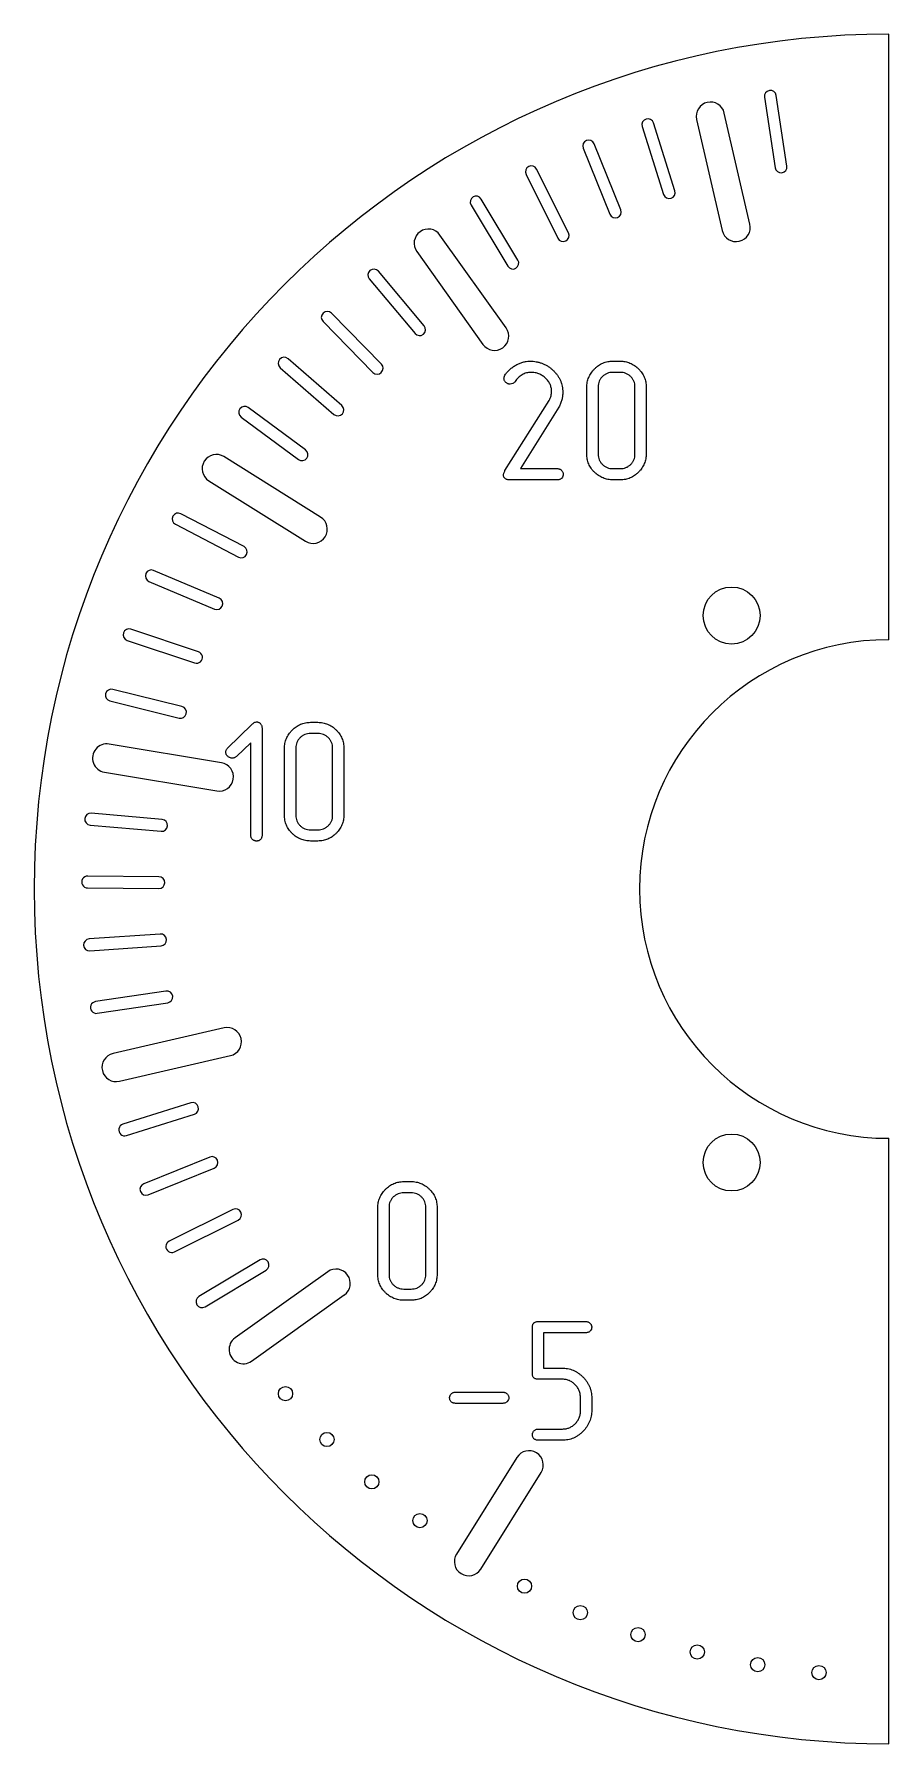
# Model space of a CAD drawing. Header units: millimetres. Extents: x 87.3 to 178.3, y 89.3 to 162.7.
# Drawn here: x 142.3 to 178.3, y 89.3 to 161.3 of the extents above; entities that cross this region are included whole.
import ezdxf

# ---------------------------------------------------------------- set-up
doc = ezdxf.new("R2010")
doc.units = ezdxf.units.MM

msp = doc.modelspace()

# ---------------------------------------------------------------- linework, layer by layer
at = {"color": 7, "linetype": 'Continuous', "lineweight": 15}
for p, q in [((178.28, 135.76), (178.28, 161.26)), ((173.044, 158.603), (173.487, 155.636)), ((173.982, 155.709), (173.538, 158.676)), ((172.431, 153.262), (171.351, 157.939)), ((167.892, 157.373), (168.795, 154.512)), ((169.271, 154.662), (168.369, 157.523)), ((170.182, 157.669), (171.261, 152.992)), ((165.405, 156.459), (166.529, 153.678)), ((166.992, 153.865), (165.869, 156.646)), ((164.783, 152.891), (163.444, 155.576)), ((162.997, 155.353), (164.335, 152.668)), ((162.657, 151.747), (161.111, 154.318)), ((160.683, 154.061), (162.228, 151.489)), ((162.16, 148.892), (159.373, 152.8)), ((158.396, 152.103), (161.183, 148.196)), ((158.706, 148.977), (156.777, 151.275)), ((156.394, 150.954), (158.322, 148.655)), ((154.446, 149.157), (156.548, 147.017)), ((156.905, 147.368), (154.802, 149.508)), ((152.644, 147.214), (154.908, 145.245)), ((155.236, 145.623), (152.972, 147.591)), ((166.965, 147.018), (166.655, 147.018)), ((166.66, 147.491), (166.96, 147.491)), ((162.44, 146.544), (162.328, 146.519)), ((165.56, 143.591), (165.56, 146.391)), ((166.033, 146.41), (166.033, 143.572)), ((167.587, 143.572), (167.587, 146.41)), ((168.06, 146.391), (168.06, 143.591)), ((153.71, 143.752), (151.298, 145.536)), ((162.112, 142.88), (163.979, 145.84)), ((164.386, 145.555), (162.771, 142.964)), ((151.001, 145.135), (153.412, 143.35)), ((154.343, 140.925), (150.273, 143.468)), ((162.771, 142.964), (164.317, 142.964)), ((166.655, 142.964), (166.965, 142.964)), ((149.637, 142.451), (153.708, 139.907)), ((164.317, 142.491), (162.322, 142.491)), ((166.96, 142.491), (166.66, 142.491)), ((148.228, 140.623), (150.889, 139.237)), ((151.12, 139.681), (148.459, 141.066)), ((150.072, 137.505), (147.31, 138.678)), ((147.115, 138.217), (149.877, 137.045)), ((149.198, 135.254), (146.353, 136.206)), ((146.194, 135.732), (149.039, 134.78)), ((148.504, 132.942), (145.593, 133.668)), ((145.472, 133.183), (148.383, 132.457)), ((150.427, 131.195), (151.446, 132.187)), ((151.878, 132.012), (151.878, 127.529)), ((154.23, 131.807), (153.919, 131.807)), ((153.924, 132.28), (154.224, 132.28)), ((150.171, 130.572), (145.437, 131.365)), ((151.405, 131.421), (150.799, 130.846)), ((151.405, 127.529), (151.405, 131.421)), ((152.824, 128.38), (152.824, 131.18)), ((153.297, 131.199), (153.297, 128.361)), ((154.851, 128.361), (154.851, 131.199)), ((155.324, 131.18), (155.324, 128.38)), ((145.239, 130.181), (149.973, 129.389)), ((147.669, 128.189), (144.68, 128.451)), ((144.636, 127.953), (147.625, 127.691)), ((153.919, 127.753), (154.23, 127.753)), ((154.224, 127.28), (153.924, 127.28)), ((144.529, 125.305), (147.529, 125.279)), ((147.533, 125.779), (144.533, 125.805)), ((147.587, 123.365), (144.594, 123.155)), ((144.629, 122.657), (147.622, 122.866)), ((147.831, 120.962), (144.863, 120.519)), ((144.937, 120.024), (147.904, 120.468)), ((150.278, 119.411), (145.601, 118.332)), ((145.871, 117.162), (150.548, 118.242)), ((148.878, 116.252), (146.017, 115.35)), ((146.167, 114.873), (149.028, 115.775)), ((178.28, 89.26), (178.28, 114.76)), ((149.675, 113.973), (146.894, 112.849)), ((147.081, 112.385), (149.862, 113.509)), ((158.158, 112.467), (157.847, 112.467)), ((157.853, 112.94), (158.153, 112.94)), ((150.649, 111.763), (147.964, 110.425)), ((156.753, 109.04), (156.753, 111.84)), ((157.226, 111.859), (157.226, 109.021)), ((158.78, 109.021), (158.78, 111.859)), ((159.253, 111.84), (159.253, 109.04)), ((148.187, 109.977), (150.872, 111.316)), ((151.793, 109.637), (149.222, 108.092)), ((149.479, 107.663), (152.051, 109.209)), ((154.648, 109.141), (150.74, 106.353)), ((151.437, 105.376), (155.344, 108.164)), ((157.847, 108.413), (158.158, 108.413)), ((158.153, 107.94), (157.853, 107.94)), ((163.266, 104.854), (163.266, 106.801)), ((163.516, 107.044), (165.516, 107.044)), ((163.739, 106.571), (163.739, 105.084)), ((165.513, 106.571), (163.739, 106.571)), ((164.533, 104.611), (163.52, 104.611)), ((163.739, 105.084), (164.499, 105.084)), ((160.028, 104.071), (162.024, 104.071)), ((165.293, 103.302), (165.293, 103.826)), ((165.766, 103.818), (165.766, 103.311)), ((162.024, 103.598), (160.028, 103.598)), ((163.52, 102.517), (164.533, 102.517)), ((164.516, 102.044), (163.516, 102.044)), ((162.615, 101.324), (160.072, 97.253)), ((161.089, 96.617), (163.633, 100.688))]:
    msp.add_line(p, q, dxfattribs=at)
for centre, radius in [((171.657, 136.778), 1.2), ((171.657, 113.742), 1.2), ((152.865, 104.006), 0.3), ((154.611, 102.077), 0.3), ((156.503, 100.292), 0.3), ((158.529, 98.66), 0.3), ((162.934, 95.898), 0.3), ((165.285, 94.784), 0.3), ((167.716, 93.859), 0.3), ((170.212, 93.127), 0.3), ((172.758, 92.593), 0.3), ((175.338, 92.26), 0.3)]:
    msp.add_circle(centre, radius, dxfattribs=at)
for centre, radius, start, end in [((178.28, 125.26), 36, 90, 270), ((170.766, 157.804), 0.6, 13, 193), ((173.291, 158.64), 0.25, 8.5, 188.5), ((168.131, 157.448), 0.25, 17.5, 197.5), ((165.637, 156.553), 0.25, 22, 202), ((163.221, 155.464), 0.25, 26.5, 206.5), ((173.735, 155.672), 0.25, 188.5, 8.5), ((160.897, 154.19), 0.25, 31, 211), ((169.033, 154.587), 0.25, 197.5, 17.5), ((166.761, 153.771), 0.25, 202, 22), ((158.884, 152.452), 0.6, 35.5, 215.5), ((164.559, 152.779), 0.25, 206.5, 26.5), ((171.846, 153.127), 0.6, 193, 13), ((156.586, 151.114), 0.25, 40, 220), ((162.442, 151.618), 0.25, 211, 31), ((154.624, 149.332), 0.25, 44.5, 224.5), ((158.514, 148.816), 0.25, 220, 40), ((161.672, 148.544), 0.6, 215.5, 35.5), ((152.808, 147.402), 0.25, 49, 229), ((156.727, 147.193), 0.25, 224.5, 44.5), ((151.15, 145.336), 0.25, 53.5, 233.5), ((155.072, 145.434), 0.25, 229, 49), ((149.955, 142.96), 0.6, 58, 238), ((153.561, 143.551), 0.25, 233.5, 53.5), ((148.343, 140.844), 0.25, 62.5, 242.5), ((154.026, 140.416), 0.6, 238, 58), ((151.004, 139.459), 0.25, 242.5, 62.5), ((147.213, 138.447), 0.25, 67, 247), ((149.974, 137.275), 0.25, 247, 67), ((146.274, 135.969), 0.25, 71.5, 251.5), ((178.28, 125.26), 10.5, 90, 270), ((149.119, 135.017), 0.25, 251.5, 71.5), ((145.532, 133.425), 0.25, 76, 256), ((148.443, 132.699), 0.25, 256, 76), ((145.338, 130.773), 0.6, 80.5, 260.5), ((150.072, 129.981), 0.6, 260.5, 80.5), ((144.658, 128.202), 0.25, 85, 265), ((147.647, 127.94), 0.25, 265, 85), ((144.531, 125.555), 0.25, 89.5, 269.5), ((147.531, 125.529), 0.25, 269.5, 89.5), ((144.612, 122.906), 0.25, 94, 274), ((147.605, 123.115), 0.25, 274, 94), ((147.867, 120.715), 0.25, 278.5, 98.5), ((144.9, 120.272), 0.25, 98.5, 278.5), ((150.413, 118.827), 0.6, 283, 103), ((145.736, 117.747), 0.6, 103, 283), ((148.953, 116.014), 0.25, 287.5, 107.5), ((146.092, 115.111), 0.25, 107.5, 287.5), ((149.769, 113.741), 0.25, 292, 112), ((146.987, 112.617), 0.25, 112, 292), ((150.76, 111.54), 0.25, 296.5, 116.5), ((148.076, 110.201), 0.25, 116.5, 296.5), ((151.922, 109.423), 0.25, 301, 121), ((154.996, 108.652), 0.6, 305.5, 125.5), ((149.35, 107.878), 0.25, 121, 301), ((151.088, 105.865), 0.6, 125.5, 305.5), ((163.124, 101.006), 0.6, 328, 148), ((160.58, 96.935), 0.6, 148, 328)]:
    msp.add_arc(centre, radius, start, end, dxfattribs=at)
for points, knots in [([(162.069, 146.762), (162.071, 146.782), (162.078, 146.832), (162.099, 146.877), (162.112, 146.904)], [0, 0, 0, 0, 0.408099, 1, 1, 1, 1]), ([(162.112, 146.904), (162.142, 146.946), (162.202, 147.031), (162.312, 147.142), (162.436, 147.243), (162.528, 147.298), (162.575, 147.325)], [0, 0, 0, 0, 0.244476, 0.491291, 0.741918, 1, 1, 1, 1]), ([(162.831, 146.918), (162.802, 146.899), (162.745, 146.861), (162.668, 146.792), (162.597, 146.717), (162.558, 146.661), (162.538, 146.633)], [0, 0, 0, 0, 0.250598, 0.499733, 0.748497, 1, 1, 1, 1]), ([(162.575, 147.325), (162.623, 147.35), (162.716, 147.398), (162.862, 147.448), (163.006, 147.485), (163.103, 147.489), (163.151, 147.491)], [0, 0, 0, 0, 0.263972, 0.519688, 0.765358, 1, 1, 1, 1]), ([(163.199, 147.018), (163.167, 147.017), (163.104, 147.015), (163.011, 146.994), (162.918, 146.964), (162.86, 146.933), (162.831, 146.918)], [0, 0, 0, 0, 0.246724, 0.492414, 0.740665, 1, 1, 1, 1]), ([(163.151, 147.491), (163.199, 147.49), (163.293, 147.487), (163.431, 147.469), (163.564, 147.438), (163.692, 147.396), (163.813, 147.341), (163.928, 147.273), (164.039, 147.193), (164.142, 147.103), (164.237, 147.005), (164.32, 146.9), (164.389, 146.79), (164.447, 146.676), (164.491, 146.557), (164.523, 146.433), (164.543, 146.304), (164.545, 146.217), (164.546, 146.172)], [0, 0, 0, 0, 0.067321, 0.132157, 0.196097, 0.25865, 0.320614, 0.383123, 0.446532, 0.511383, 0.57574, 0.638069, 0.698982, 0.758253, 0.81787, 0.877123, 0.937619, 1, 1, 1, 1]), ([(163.82, 146.777), (163.778, 146.812), (163.694, 146.883), (163.568, 146.945), (163.461, 146.982), (163.377, 147.004), (163.289, 147.015), (163.23, 147.017), (163.199, 147.018)], [0, 0, 0, 0, 0.238699, 0.484072, 0.610536, 0.738341, 0.866568, 1, 1, 1, 1]), ([(165.56, 146.391), (165.561, 146.427), (165.563, 146.498), (165.578, 146.604), (165.604, 146.706), (165.639, 146.804), (165.684, 146.899), (165.74, 146.99), (165.806, 147.078), (165.88, 147.162), (165.962, 147.239), (166.049, 147.306), (166.14, 147.364), (166.236, 147.41), (166.336, 147.447), (166.441, 147.471), (166.549, 147.488), (166.623, 147.49), (166.66, 147.491)], [0, 0, 0, 0, 0.06246, 0.124218, 0.18474, 0.24452, 0.305525, 0.366992, 0.430356, 0.495776, 0.561116, 0.625219, 0.687328, 0.748599, 0.809737, 0.872041, 0.935096, 1, 1, 1, 1]), ([(166.655, 147.018), (166.613, 147.016), (166.532, 147.013), (166.416, 146.977), (166.308, 146.922), (166.214, 146.843), (166.132, 146.752), (166.075, 146.646), (166.039, 146.531), (166.035, 146.451), (166.033, 146.41)], [0, 0, 0, 0, 0.128267, 0.251307, 0.374425, 0.502543, 0.629553, 0.751776, 0.872723, 1, 1, 1, 1]), ([(166.96, 147.491), (166.996, 147.49), (167.069, 147.488), (167.175, 147.473), (167.278, 147.447), (167.377, 147.413), (167.472, 147.368), (167.564, 147.312), (167.651, 147.247), (167.734, 147.172), (167.81, 147.091), (167.877, 147.004), (167.933, 146.912), (167.981, 146.817), (168.015, 146.716), (168.042, 146.612), (168.057, 146.503), (168.059, 146.429), (168.06, 146.391)], [0, 0, 0, 0, 0.063582, 0.125243, 0.186263, 0.247099, 0.307195, 0.368565, 0.431829, 0.496691, 0.561929, 0.625075, 0.686763, 0.747939, 0.809352, 0.871112, 0.934588, 1, 1, 1, 1]), ([(167.587, 146.41), (167.585, 146.45), (167.58, 146.529), (167.547, 146.644), (167.487, 146.748), (167.41, 146.842), (167.315, 146.919), (167.209, 146.978), (167.09, 147.011), (167.008, 147.016), (166.965, 147.018)], [0, 0, 0, 0, 0.12507, 0.245674, 0.366909, 0.493307, 0.620547, 0.744655, 0.868407, 1, 1, 1, 1]), ([(162.328, 146.519), (162.312, 146.519), (162.28, 146.521), (162.235, 146.536), (162.189, 146.556), (162.149, 146.588), (162.113, 146.623), (162.087, 146.666), (162.072, 146.712), (162.07, 146.745), (162.069, 146.762)], [0, 0, 0, 0, 0.121349, 0.242012, 0.366964, 0.497507, 0.628574, 0.751576, 0.873043, 1, 1, 1, 1]), ([(162.538, 146.633), (162.526, 146.617), (162.499, 146.582), (162.461, 146.557), (162.44, 146.544)], [0, 0, 0, 0, 0.449746, 1, 1, 1, 1]), ([(164.073, 146.217), (164.073, 146.243), (164.071, 146.296), (164.059, 146.373), (164.039, 146.447), (164.012, 146.52), (163.975, 146.588), (163.931, 146.654), (163.879, 146.718), (163.84, 146.757), (163.82, 146.777)], [0, 0, 0, 0, 0.12517, 0.248202, 0.369082, 0.490409, 0.61266, 0.736536, 0.865638, 1, 1, 1, 1]), ([(163.979, 145.84), (163.994, 145.872), (164.022, 145.935), (164.052, 146.031), (164.069, 146.125), (164.072, 146.186), (164.073, 146.217)], [0, 0, 0, 0, 0.269494, 0.526273, 0.767497, 1, 1, 1, 1]), ([(164.546, 146.172), (164.545, 146.121), (164.541, 146.017), (164.508, 145.861), (164.46, 145.705), (164.411, 145.606), (164.386, 145.555)], [0, 0, 0, 0, 0.239748, 0.485325, 0.736712, 1, 1, 1, 1]), ([(166.66, 142.491), (166.623, 142.492), (166.551, 142.494), (166.445, 142.51), (166.342, 142.534), (166.242, 142.568), (166.147, 142.614), (166.055, 142.669), (165.967, 142.733), (165.885, 142.808), (165.809, 142.888), (165.743, 142.975), (165.686, 143.067), (165.639, 143.163), (165.603, 143.264), (165.578, 143.369), (165.563, 143.478), (165.561, 143.553), (165.56, 143.591)], [0, 0, 0, 0, 0.063522, 0.125126, 0.185945, 0.246724, 0.307577, 0.368576, 0.431418, 0.496219, 0.560533, 0.62362, 0.685251, 0.746918, 0.808476, 0.870624, 0.93404, 1, 1, 1, 1]), ([(166.033, 143.572), (166.035, 143.532), (166.039, 143.452), (166.075, 143.338), (166.132, 143.233), (166.211, 143.14), (166.306, 143.062), (166.413, 143.004), (166.531, 142.971), (166.613, 142.966), (166.655, 142.964)], [0, 0, 0, 0, 0.12512, 0.246084, 0.3678, 0.49495, 0.623086, 0.746728, 0.87053, 1, 1, 1, 1]), ([(168.06, 143.591), (168.059, 143.554), (168.057, 143.482), (168.042, 143.376), (168.016, 143.273), (167.981, 143.174), (167.937, 143.078), (167.881, 142.986), (167.816, 142.899), (167.741, 142.816), (167.659, 142.741), (167.573, 142.674), (167.481, 142.618), (167.386, 142.57), (167.285, 142.535), (167.181, 142.509), (167.072, 142.494), (166.998, 142.492), (166.96, 142.491)], [0, 0, 0, 0, 0.063569, 0.125219, 0.186227, 0.247051, 0.307689, 0.369047, 0.432299, 0.497149, 0.561958, 0.625092, 0.686769, 0.747932, 0.809536, 0.871137, 0.934601, 1, 1, 1, 1]), ([(166.965, 142.964), (167.006, 142.966), (167.087, 142.969), (167.202, 143.004), (167.31, 143.058), (167.405, 143.135), (167.486, 143.226), (167.544, 143.332), (167.581, 143.449), (167.585, 143.53), (167.587, 143.572)], [0, 0, 0, 0, 0.127053, 0.248618, 0.371114, 0.49774, 0.625341, 0.747443, 0.870675, 1, 1, 1, 1]), ([(162.051, 142.693), (162.052, 142.706), (162.054, 142.736), (162.066, 142.78), (162.085, 142.829), (162.103, 142.862), (162.112, 142.88)], [0, 0, 0, 0, 0.208625, 0.439663, 0.702523, 1, 1, 1, 1]), ([(162.322, 142.491), (162.301, 142.492), (162.261, 142.493), (162.205, 142.502), (162.157, 142.517), (162.118, 142.54), (162.088, 142.569), (162.065, 142.604), (162.053, 142.646), (162.051, 142.677), (162.051, 142.693)], [0, 0, 0, 0, 0.164781, 0.309533, 0.439642, 0.553959, 0.660652, 0.764158, 0.876082, 1, 1, 1, 1]), ([(164.317, 142.964), (164.334, 142.963), (164.367, 142.962), (164.414, 142.948), (164.457, 142.924), (164.495, 142.892), (164.525, 142.855), (164.55, 142.815), (164.564, 142.772), (164.566, 142.742), (164.566, 142.728)], [0, 0, 0, 0, 0.131129, 0.258674, 0.38558, 0.515853, 0.646125, 0.765791, 0.882714, 1, 1, 1, 1]), ([(164.566, 142.728), (164.563, 142.7), (164.556, 142.642), (164.515, 142.578), (164.471, 142.532), (164.426, 142.508), (164.374, 142.494), (164.337, 142.492), (164.317, 142.491)], [0, 0, 0, 0, 0.213786, 0.453755, 0.580613, 0.71035, 0.847589, 1, 1, 1, 1]), ([(151.446, 132.187), (151.462, 132.203), (151.495, 132.232), (151.55, 132.268), (151.608, 132.293), (151.65, 132.296), (151.671, 132.297)], [0, 0, 0, 0, 0.264568, 0.513593, 0.756434, 1, 1, 1, 1]), ([(151.671, 132.297), (151.682, 132.296), (151.706, 132.294), (151.74, 132.277), (151.779, 132.255), (151.803, 132.233), (151.816, 132.222)], [0, 0, 0, 0, 0.192353, 0.420179, 0.68832, 1, 1, 1, 1]), ([(151.816, 132.222), (151.826, 132.208), (151.846, 132.18), (151.864, 132.129), (151.876, 132.073), (151.878, 132.033), (151.878, 132.012)], [0, 0, 0, 0, 0.225779, 0.463965, 0.720137, 1, 1, 1, 1]), ([(152.824, 131.18), (152.825, 131.216), (152.828, 131.287), (152.842, 131.393), (152.868, 131.495), (152.903, 131.593), (152.949, 131.688), (153.004, 131.78), (153.07, 131.867), (153.144, 131.951), (153.226, 132.028), (153.313, 132.095), (153.405, 132.153), (153.5, 132.199), (153.6, 132.236), (153.705, 132.26), (153.813, 132.277), (153.887, 132.279), (153.924, 132.28)], [0, 0, 0, 0, 0.06246, 0.124218, 0.18474, 0.24452, 0.305525, 0.366992, 0.430356, 0.495776, 0.561116, 0.625219, 0.687328, 0.748599, 0.809737, 0.872041, 0.935096, 1, 1, 1, 1]), ([(153.919, 131.807), (153.878, 131.805), (153.796, 131.802), (153.68, 131.766), (153.572, 131.711), (153.478, 131.632), (153.397, 131.541), (153.339, 131.435), (153.304, 131.32), (153.299, 131.24), (153.297, 131.199)], [0, 0, 0, 0, 0.128267, 0.251307, 0.374425, 0.502543, 0.629553, 0.751776, 0.872723, 1, 1, 1, 1]), ([(154.224, 132.28), (154.261, 132.279), (154.333, 132.277), (154.44, 132.262), (154.542, 132.236), (154.642, 132.202), (154.737, 132.157), (154.828, 132.102), (154.915, 132.036), (154.998, 131.961), (155.075, 131.88), (155.142, 131.793), (155.198, 131.702), (155.245, 131.606), (155.279, 131.505), (155.307, 131.401), (155.321, 131.292), (155.323, 131.218), (155.324, 131.18)], [0, 0, 0, 0, 0.063582, 0.125243, 0.186263, 0.247099, 0.307195, 0.368565, 0.431829, 0.496691, 0.561929, 0.625075, 0.686763, 0.747939, 0.809352, 0.871112, 0.934588, 1, 1, 1, 1]), ([(154.851, 131.199), (154.849, 131.239), (154.844, 131.319), (154.811, 131.433), (154.752, 131.537), (154.675, 131.631), (154.58, 131.708), (154.473, 131.767), (154.354, 131.801), (154.272, 131.805), (154.23, 131.807)], [0, 0, 0, 0, 0.12507, 0.245674, 0.366909, 0.493307, 0.620547, 0.744655, 0.868407, 1, 1, 1, 1]), ([(150.351, 131.024), (150.352, 131.038), (150.354, 131.068), (150.369, 131.112), (150.394, 131.155), (150.415, 131.181), (150.427, 131.195)], [0, 0, 0, 0, 0.228223, 0.460621, 0.720376, 1, 1, 1, 1]), ([(150.433, 130.848), (150.421, 130.86), (150.397, 130.885), (150.371, 130.929), (150.354, 130.975), (150.352, 131.007), (150.351, 131.024)], [0, 0, 0, 0, 0.269149, 0.515375, 0.755762, 1, 1, 1, 1]), ([(150.618, 130.773), (150.602, 130.773), (150.57, 130.775), (150.524, 130.791), (150.476, 130.814), (150.448, 130.836), (150.433, 130.848)], [0, 0, 0, 0, 0.229445, 0.469235, 0.724709, 1, 1, 1, 1]), ([(150.799, 130.846), (150.786, 130.835), (150.761, 130.813), (150.715, 130.79), (150.668, 130.774), (150.635, 130.773), (150.618, 130.773)], [0, 0, 0, 0, 0.261958, 0.504174, 0.751975, 1, 1, 1, 1]), ([(153.924, 127.28), (153.888, 127.281), (153.816, 127.283), (153.709, 127.299), (153.606, 127.323), (153.507, 127.357), (153.412, 127.404), (153.32, 127.458), (153.232, 127.522), (153.15, 127.597), (153.074, 127.677), (153.007, 127.764), (152.951, 127.856), (152.904, 127.952), (152.868, 128.053), (152.842, 128.158), (152.828, 128.268), (152.825, 128.342), (152.824, 128.38)], [0, 0, 0, 0, 0.063522, 0.125126, 0.185945, 0.246724, 0.307577, 0.368576, 0.431418, 0.496219, 0.560533, 0.62362, 0.685251, 0.746918, 0.808476, 0.870624, 0.93404, 1, 1, 1, 1]), ([(153.297, 128.361), (153.3, 128.321), (153.304, 128.241), (153.339, 128.127), (153.396, 128.022), (153.476, 127.929), (153.57, 127.851), (153.678, 127.793), (153.796, 127.76), (153.877, 127.755), (153.919, 127.753)], [0, 0, 0, 0, 0.12512, 0.246084, 0.3678, 0.49495, 0.623086, 0.746728, 0.87053, 1, 1, 1, 1]), ([(155.324, 128.38), (155.323, 128.344), (155.321, 128.271), (155.306, 128.165), (155.281, 128.062), (155.246, 127.963), (155.201, 127.867), (155.146, 127.776), (155.08, 127.688), (155.006, 127.605), (154.924, 127.53), (154.837, 127.463), (154.746, 127.407), (154.65, 127.359), (154.55, 127.324), (154.445, 127.298), (154.336, 127.283), (154.262, 127.281), (154.224, 127.28)], [0, 0, 0, 0, 0.063569, 0.125219, 0.186227, 0.247051, 0.307689, 0.369047, 0.432299, 0.497149, 0.561958, 0.625092, 0.686769, 0.747932, 0.809536, 0.871137, 0.934601, 1, 1, 1, 1]), ([(154.23, 127.753), (154.271, 127.755), (154.351, 127.758), (154.467, 127.793), (154.574, 127.847), (154.669, 127.924), (154.751, 128.015), (154.809, 128.121), (154.845, 128.238), (154.849, 128.319), (154.851, 128.361)], [0, 0, 0, 0, 0.127053, 0.248618, 0.371114, 0.49774, 0.625341, 0.747443, 0.870675, 1, 1, 1, 1]), ([(151.642, 127.28), (151.626, 127.281), (151.596, 127.283), (151.553, 127.295), (151.512, 127.314), (151.475, 127.341), (151.443, 127.377), (151.421, 127.421), (151.407, 127.473), (151.406, 127.51), (151.405, 127.529)], [0, 0, 0, 0, 0.120653, 0.233942, 0.348768, 0.467835, 0.587806, 0.713603, 0.849406, 1, 1, 1, 1]), ([(151.878, 127.529), (151.878, 127.511), (151.876, 127.475), (151.863, 127.424), (151.842, 127.378), (151.821, 127.353), (151.811, 127.34)], [0, 0, 0, 0, 0.273159, 0.522457, 0.761533, 1, 1, 1, 1]), ([(151.811, 127.34), (151.8, 127.331), (151.777, 127.313), (151.737, 127.293), (151.691, 127.283), (151.659, 127.281), (151.642, 127.28)], [0, 0, 0, 0, 0.23812, 0.474777, 0.728696, 1, 1, 1, 1]), ([(156.753, 111.84), (156.754, 111.876), (156.756, 111.947), (156.771, 112.053), (156.796, 112.154), (156.832, 112.253), (156.877, 112.347), (156.932, 112.439), (156.998, 112.527), (157.072, 112.611), (157.154, 112.687), (157.242, 112.755), (157.333, 112.812), (157.429, 112.859), (157.529, 112.896), (157.633, 112.92), (157.742, 112.937), (157.815, 112.939), (157.853, 112.94)], [0, 0, 0, 0, 0.06246, 0.124218, 0.18474, 0.24452, 0.305525, 0.366992, 0.430356, 0.495776, 0.561116, 0.625219, 0.687328, 0.748599, 0.809737, 0.872041, 0.935096, 1, 1, 1, 1]), ([(157.847, 112.467), (157.806, 112.465), (157.725, 112.462), (157.609, 112.426), (157.501, 112.37), (157.406, 112.292), (157.325, 112.2), (157.268, 112.095), (157.232, 111.98), (157.228, 111.9), (157.226, 111.859)], [0, 0, 0, 0, 0.128267, 0.251307, 0.374425, 0.502543, 0.629553, 0.751776, 0.872723, 1, 1, 1, 1]), ([(158.153, 112.94), (158.189, 112.939), (158.261, 112.937), (158.368, 112.922), (158.471, 112.896), (158.57, 112.861), (158.665, 112.816), (158.756, 112.761), (158.844, 112.696), (158.927, 112.621), (159.003, 112.54), (159.07, 112.453), (159.126, 112.361), (159.174, 112.266), (159.207, 112.165), (159.235, 112.061), (159.249, 111.952), (159.252, 111.877), (159.253, 111.84)], [0, 0, 0, 0, 0.063582, 0.125243, 0.186263, 0.247099, 0.307195, 0.368565, 0.431829, 0.496691, 0.561929, 0.625075, 0.686763, 0.747939, 0.809352, 0.871112, 0.934588, 1, 1, 1, 1]), ([(158.78, 111.859), (158.777, 111.899), (158.773, 111.978), (158.74, 112.093), (158.68, 112.197), (158.603, 112.29), (158.508, 112.368), (158.402, 112.427), (158.283, 112.46), (158.2, 112.465), (158.158, 112.467)], [0, 0, 0, 0, 0.12507, 0.245674, 0.366909, 0.493307, 0.620547, 0.744655, 0.868407, 1, 1, 1, 1]), ([(157.853, 107.94), (157.816, 107.941), (157.744, 107.943), (157.638, 107.958), (157.535, 107.982), (157.435, 108.017), (157.34, 108.063), (157.248, 108.117), (157.16, 108.182), (157.078, 108.256), (157.002, 108.337), (156.935, 108.424), (156.879, 108.515), (156.832, 108.611), (156.796, 108.712), (156.771, 108.817), (156.756, 108.927), (156.754, 109.002), (156.753, 109.04)], [0, 0, 0, 0, 0.063522, 0.125126, 0.185945, 0.246724, 0.307577, 0.368576, 0.431418, 0.496219, 0.560533, 0.62362, 0.685251, 0.746918, 0.808476, 0.870624, 0.93404, 1, 1, 1, 1]), ([(157.226, 109.021), (157.228, 108.98), (157.232, 108.901), (157.268, 108.787), (157.324, 108.681), (157.404, 108.588), (157.499, 108.511), (157.606, 108.453), (157.724, 108.42), (157.806, 108.415), (157.847, 108.413)], [0, 0, 0, 0, 0.12512, 0.246084, 0.3678, 0.49495, 0.623086, 0.746728, 0.87053, 1, 1, 1, 1]), ([(159.253, 109.04), (159.252, 109.003), (159.249, 108.931), (159.235, 108.824), (159.209, 108.722), (159.174, 108.622), (159.13, 108.526), (159.074, 108.435), (159.008, 108.348), (158.934, 108.265), (158.852, 108.189), (158.766, 108.122), (158.674, 108.066), (158.579, 108.019), (158.478, 107.983), (158.374, 107.958), (158.265, 107.943), (158.19, 107.941), (158.153, 107.94)], [0, 0, 0, 0, 0.063569, 0.125219, 0.186227, 0.247051, 0.307689, 0.369047, 0.432299, 0.497149, 0.561958, 0.625092, 0.686769, 0.747932, 0.809536, 0.871137, 0.934601, 1, 1, 1, 1]), ([(158.158, 108.413), (158.199, 108.414), (158.279, 108.418), (158.395, 108.453), (158.502, 108.507), (158.597, 108.584), (158.679, 108.675), (158.737, 108.781), (158.774, 108.897), (158.778, 108.979), (158.78, 109.021)], [0, 0, 0, 0, 0.127053, 0.248618, 0.371114, 0.49774, 0.625341, 0.747443, 0.870675, 1, 1, 1, 1]), ([(163.266, 106.801), (163.267, 106.82), (163.269, 106.856), (163.28, 106.906), (163.299, 106.949), (163.327, 106.985), (163.364, 107.012), (163.408, 107.032), (163.46, 107.041), (163.497, 107.043), (163.516, 107.044)], [0, 0, 0, 0, 0.143013, 0.270502, 0.383949, 0.494909, 0.606371, 0.722221, 0.851718, 1, 1, 1, 1]), ([(165.766, 106.807), (165.763, 106.78), (165.755, 106.722), (165.714, 106.657), (165.668, 106.612), (165.623, 106.587), (165.57, 106.574), (165.533, 106.572), (165.513, 106.571)], [0, 0, 0, 0, 0.211917, 0.451185, 0.578912, 0.707514, 0.846197, 1, 1, 1, 1]), ([(165.516, 107.044), (165.533, 107.043), (165.565, 107.042), (165.613, 107.028), (165.656, 107.004), (165.693, 106.972), (165.725, 106.935), (165.75, 106.895), (165.764, 106.852), (165.765, 106.822), (165.766, 106.807)], [0, 0, 0, 0, 0.130894, 0.25821, 0.384889, 0.514927, 0.64676, 0.766212, 0.882925, 1, 1, 1, 1]), ([(163.52, 104.611), (163.5, 104.612), (163.463, 104.614), (163.41, 104.624), (163.365, 104.643), (163.329, 104.671), (163.3, 104.706), (163.28, 104.749), (163.269, 104.799), (163.267, 104.835), (163.266, 104.854)], [0, 0, 0, 0, 0.147448, 0.278789, 0.396388, 0.508799, 0.617084, 0.731019, 0.857791, 1, 1, 1, 1]), ([(164.499, 105.084), (164.542, 105.084), (164.626, 105.082), (164.749, 105.063), (164.868, 105.035), (164.982, 104.993), (165.092, 104.942), (165.197, 104.876), (165.298, 104.801), (165.392, 104.714), (165.48, 104.62), (165.556, 104.519), (165.621, 104.414), (165.675, 104.305), (165.715, 104.189), (165.745, 104.07), (165.762, 103.945), (165.765, 103.861), (165.766, 103.818)], [0, 0, 0, 0, 0.063706, 0.126418, 0.187528, 0.247936, 0.308917, 0.370597, 0.433506, 0.498836, 0.563776, 0.627004, 0.688684, 0.749415, 0.810821, 0.872572, 0.93521, 1, 1, 1, 1]), ([(165.293, 103.826), (165.291, 103.878), (165.286, 103.981), (165.243, 104.129), (165.173, 104.264), (165.093, 104.364), (165.019, 104.436), (164.959, 104.482), (164.896, 104.523), (164.83, 104.556), (164.76, 104.58), (164.687, 104.598), (164.611, 104.61), (164.56, 104.611), (164.533, 104.611)], [0, 0, 0, 0, 0.128918, 0.253355, 0.375609, 0.502861, 0.566685, 0.629168, 0.690063, 0.750213, 0.810861, 0.872524, 0.934868, 1, 1, 1, 1]), ([(159.779, 103.834), (159.78, 103.849), (159.781, 103.877), (159.796, 103.918), (159.815, 103.958), (159.844, 103.996), (159.88, 104.03), (159.924, 104.054), (159.974, 104.069), (160.01, 104.07), (160.028, 104.071)], [0, 0, 0, 0, 0.111109, 0.221251, 0.338677, 0.463054, 0.59413, 0.720306, 0.855851, 1, 1, 1, 1]), ([(159.843, 103.665), (159.833, 103.677), (159.813, 103.701), (159.794, 103.743), (159.781, 103.788), (159.78, 103.818), (159.779, 103.834)], [0, 0, 0, 0, 0.252287, 0.499882, 0.742158, 1, 1, 1, 1]), ([(162.024, 104.071), (162.04, 104.07), (162.073, 104.069), (162.12, 104.055), (162.163, 104.031), (162.201, 103.999), (162.232, 103.962), (162.256, 103.922), (162.271, 103.879), (162.272, 103.849), (162.273, 103.834)], [0, 0, 0, 0, 0.131129, 0.258674, 0.38558, 0.515853, 0.646125, 0.765791, 0.882714, 1, 1, 1, 1]), ([(162.273, 103.834), (162.269, 103.807), (162.262, 103.749), (162.222, 103.684), (162.177, 103.639), (162.132, 103.615), (162.08, 103.601), (162.043, 103.599), (162.024, 103.598)], [0, 0, 0, 0, 0.213786, 0.453755, 0.580613, 0.71035, 0.847589, 1, 1, 1, 1]), ([(160.028, 103.598), (160.01, 103.599), (159.975, 103.6), (159.925, 103.613), (159.88, 103.634), (159.856, 103.655), (159.843, 103.665)], [0, 0, 0, 0, 0.267991, 0.522105, 0.761081, 1, 1, 1, 1]), ([(165.766, 103.311), (165.765, 103.268), (165.764, 103.185), (165.745, 103.061), (165.717, 102.942), (165.676, 102.828), (165.624, 102.718), (165.56, 102.613), (165.485, 102.512), (165.399, 102.418), (165.306, 102.33), (165.207, 102.254), (165.103, 102.189), (164.994, 102.136), (164.882, 102.094), (164.764, 102.065), (164.642, 102.048), (164.558, 102.045), (164.516, 102.044)], [0, 0, 0, 0, 0.064168, 0.127333, 0.188885, 0.24955, 0.310972, 0.37282, 0.436184, 0.501629, 0.566647, 0.629908, 0.69158, 0.75227, 0.812614, 0.873775, 0.935808, 1, 1, 1, 1]), ([(164.533, 102.517), (164.583, 102.519), (164.682, 102.524), (164.824, 102.569), (164.956, 102.639), (165.052, 102.722), (165.122, 102.797), (165.168, 102.859), (165.207, 102.925), (165.239, 102.994), (165.263, 103.066), (165.281, 103.141), (165.292, 103.221), (165.293, 103.275), (165.293, 103.302)], [0, 0, 0, 0, 0.123686, 0.243323, 0.363639, 0.489247, 0.553721, 0.616348, 0.678975, 0.741071, 0.803337, 0.866662, 0.932293, 1, 1, 1, 1]), ([(163.266, 102.28), (163.267, 102.295), (163.268, 102.323), (163.283, 102.364), (163.302, 102.405), (163.332, 102.442), (163.368, 102.476), (163.414, 102.5), (163.464, 102.515), (163.501, 102.516), (163.52, 102.517)], [0, 0, 0, 0, 0.110062, 0.219166, 0.335485, 0.460352, 0.590193, 0.717585, 0.854479, 1, 1, 1, 1]), ([(163.331, 102.111), (163.321, 102.123), (163.301, 102.147), (163.281, 102.189), (163.269, 102.234), (163.267, 102.264), (163.266, 102.28)], [0, 0, 0, 0, 0.252287, 0.499882, 0.742158, 1, 1, 1, 1]), ([(163.516, 102.044), (163.498, 102.045), (163.463, 102.046), (163.413, 102.059), (163.368, 102.08), (163.343, 102.101), (163.331, 102.111)], [0, 0, 0, 0, 0.266882, 0.519944, 0.757931, 1, 1, 1, 1])]:
    msp.add_open_spline(points, degree=3, knots=knots, dxfattribs=at)

doc.saveas('drawing.dxf')
